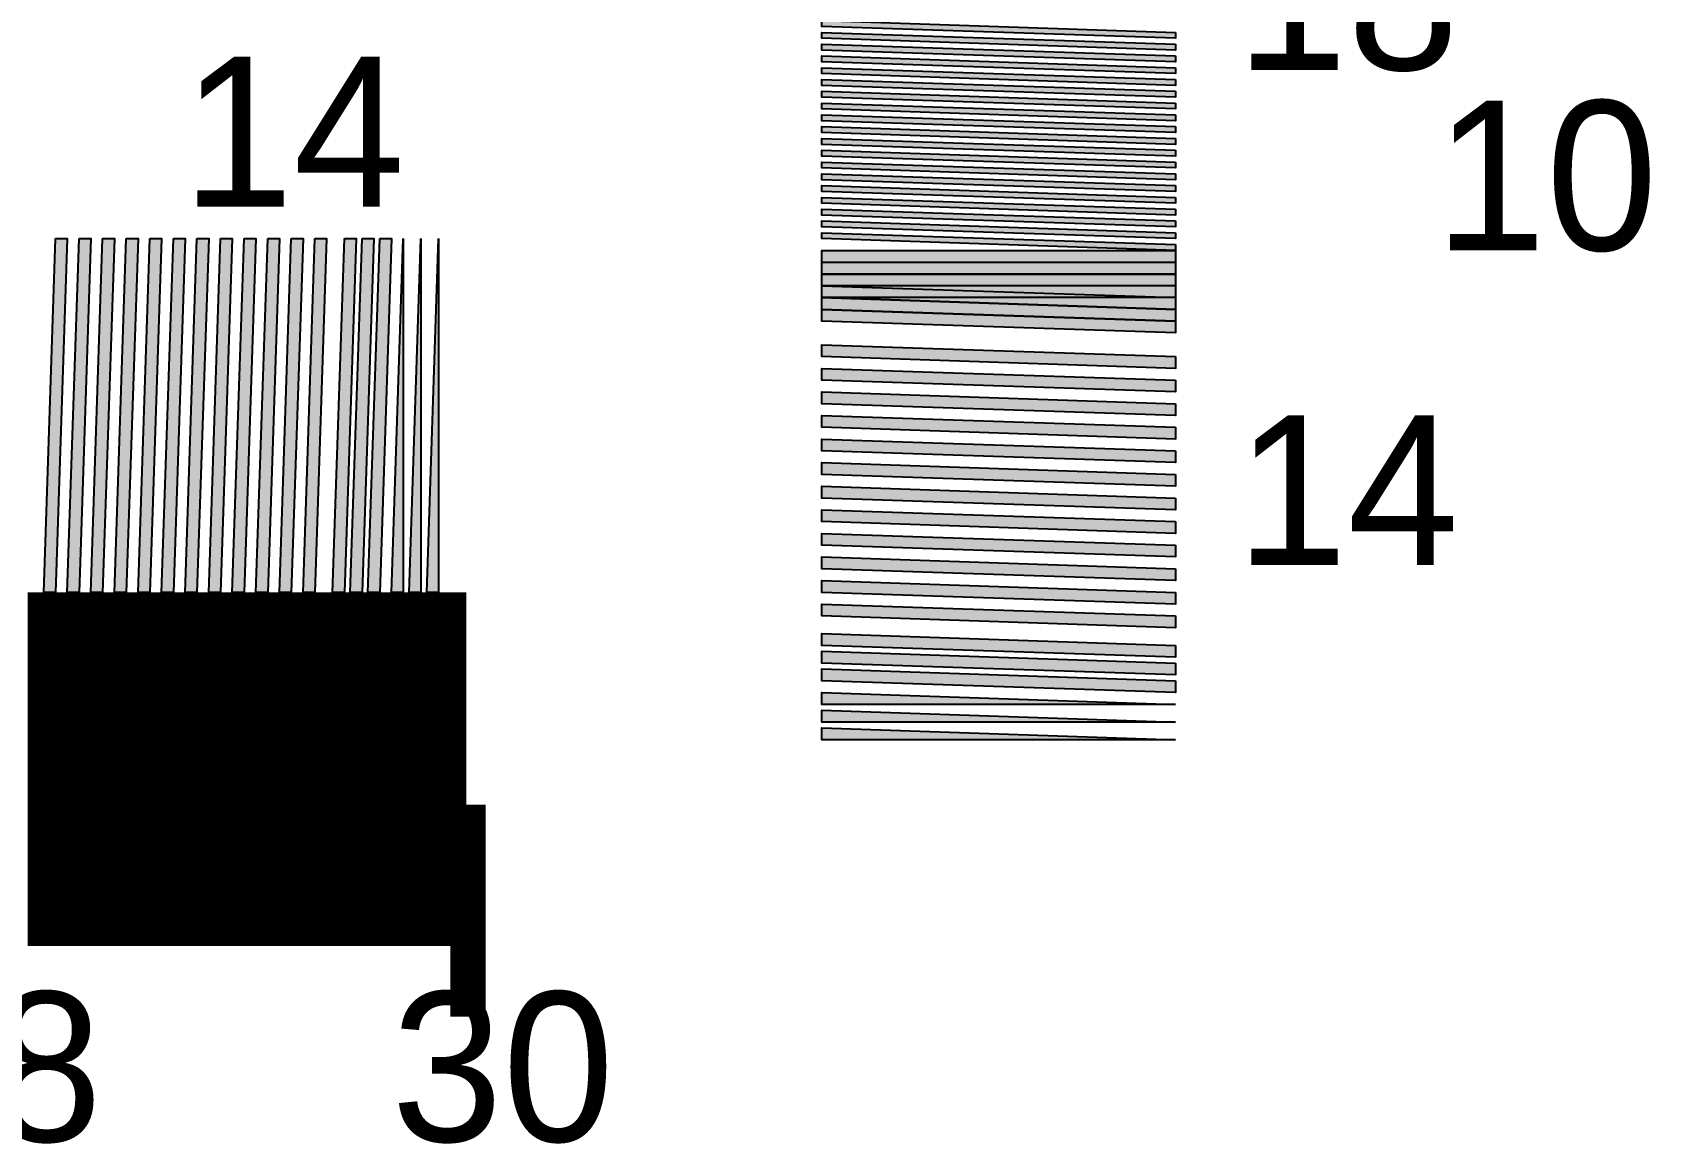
# Model space of a CAD drawing. Header units: millimetres. Extents: x -9 to 297, y 0 to 210.
# Drawn here: x 174.41 to 214.42, y 34.49 to 61.98 of the extents above; entities that cross this region are included whole.
import ezdxf

# ---------------------------------------------------------------- set-up
doc = ezdxf.new("R2010")
doc.units = ezdxf.units.MM
doc.layers.add('LABELS', color=7, linetype='Continuous')
doc.layers.add('PERIPHERY', color=7, linetype='Continuous')

msp = doc.modelspace()

# ---------------------------------------------------------------- hatches: boundary and pattern name
at = {"layer": 'PERIPHERY', "true_color": 0x000000}
h = msp.add_hatch(color=7, dxfattribs=at)
h.dxf.hatch_style = 1
h.paths.add_polyline_path([(202.692, 61.979), (202.692, 61.833), (193.942, 62.125), (193.942, 62.271), (202.692, 61.979)])
h = msp.add_hatch(color=7, dxfattribs=at)
h.dxf.hatch_style = 1
h.paths.add_polyline_path([(202.692, 61.687), (202.692, 61.542), (193.942, 61.833), (193.942, 61.979), (202.692, 61.687)])
h = msp.add_hatch(color=7, dxfattribs=at)
h.dxf.hatch_style = 1
h.paths.add_polyline_path([(202.692, 61.396), (202.692, 61.25), (193.942, 61.542), (193.942, 61.687), (202.692, 61.396)])
h = msp.add_hatch(color=7, dxfattribs=at)
h.dxf.hatch_style = 1
h.paths.add_polyline_path([(202.692, 61.104), (202.692, 60.958), (193.942, 61.25), (193.942, 61.396), (202.692, 61.104)])
h = msp.add_hatch(color=7, dxfattribs=at)
h.dxf.hatch_style = 1
h.paths.add_polyline_path([(202.692, 60.812), (202.692, 60.666), (193.942, 60.958), (193.942, 61.104), (202.692, 60.812)])
h = msp.add_hatch(color=7, dxfattribs=at)
h.dxf.hatch_style = 1
h.paths.add_polyline_path([(202.692, 60.521), (202.692, 60.375), (193.942, 60.666), (193.942, 60.812), (202.692, 60.521)])
h = msp.add_hatch(color=7, dxfattribs=at)
h.dxf.hatch_style = 1
h.paths.add_polyline_path([(202.692, 60.229), (202.692, 60.083), (193.942, 60.375), (193.942, 60.521), (202.692, 60.229)])
h = msp.add_hatch(color=7, dxfattribs=at)
h.dxf.hatch_style = 1
h.paths.add_polyline_path([(202.692, 59.937), (202.692, 59.791), (193.942, 60.083), (193.942, 60.229), (202.692, 59.937)])
h = msp.add_hatch(color=7, dxfattribs=at)
h.dxf.hatch_style = 1
h.paths.add_polyline_path([(202.692, 59.646), (202.692, 59.5), (193.942, 59.791), (193.942, 59.937), (202.692, 59.646)])
h = msp.add_hatch(color=7, dxfattribs=at)
h.dxf.hatch_style = 1
h.paths.add_polyline_path([(202.692, 59.354), (202.692, 59.208), (193.942, 59.5), (193.942, 59.646), (202.692, 59.354)])
h = msp.add_hatch(color=7, dxfattribs=at)
h.dxf.hatch_style = 1
h.paths.add_polyline_path([(202.692, 59.062), (202.692, 58.916), (193.942, 59.208), (193.942, 59.354), (202.692, 59.062)])
h = msp.add_hatch(color=7, dxfattribs=at)
h.dxf.hatch_style = 1
h.paths.add_polyline_path([(202.692, 58.771), (202.692, 58.625), (193.942, 58.917), (193.942, 59.062), (202.692, 58.771)])
h = msp.add_hatch(color=7, dxfattribs=at)
h.dxf.hatch_style = 1
h.paths.add_polyline_path([(202.692, 58.479), (202.692, 58.333), (193.942, 58.625), (193.942, 58.771), (202.692, 58.479)])
h = msp.add_hatch(color=7, dxfattribs=at)
h.dxf.hatch_style = 1
h.paths.add_polyline_path([(202.692, 58.187), (202.692, 58.041), (193.942, 58.333), (193.942, 58.479), (202.692, 58.187)])
h = msp.add_hatch(color=7, dxfattribs=at)
h.dxf.hatch_style = 1
h.paths.add_polyline_path([(202.692, 57.896), (202.692, 57.75), (193.942, 58.041), (193.942, 58.187), (202.692, 57.896)])
h = msp.add_hatch(color=7, dxfattribs=at)
h.dxf.hatch_style = 1
h.paths.add_polyline_path([(202.692, 57.604), (202.692, 57.458), (193.942, 57.75), (193.942, 57.896), (202.692, 57.604)])
h = msp.add_hatch(color=7, dxfattribs=at)
h.dxf.hatch_style = 1
h.paths.add_polyline_path([(202.692, 57.312), (202.692, 57.166), (193.942, 57.458), (193.942, 57.604), (202.692, 57.312)])
h = msp.add_hatch(color=7, dxfattribs=at)
h.dxf.hatch_style = 1
h.paths.add_polyline_path([(202.692, 57.021), (202.692, 56.875), (193.942, 57.166), (193.942, 57.312), (202.692, 57.021)])
h = msp.add_hatch(color=7, dxfattribs=at)
h.dxf.hatch_style = 1
h.paths.add_polyline_path([(174.984, 56.875), (175.275, 56.875), (174.984, 48.125), (174.692, 48.125), (174.984, 56.875)])
h = msp.add_hatch(color=7, dxfattribs=at)
h.dxf.hatch_style = 1
h.paths.add_polyline_path([(175.567, 56.875), (175.859, 56.875), (175.567, 48.125), (175.275, 48.125), (175.567, 56.875)])
h = msp.add_hatch(color=7, dxfattribs=at)
h.dxf.hatch_style = 1
h.paths.add_polyline_path([(176.15, 56.875), (176.442, 56.875), (176.15, 48.125), (175.859, 48.125), (176.15, 56.875)])
h = msp.add_hatch(color=7, dxfattribs=at)
h.dxf.hatch_style = 1
h.paths.add_polyline_path([(176.734, 56.875), (177.026, 56.875), (176.734, 48.125), (176.442, 48.125), (176.734, 56.875)])
h = msp.add_hatch(color=7, dxfattribs=at)
h.dxf.hatch_style = 1
h.paths.add_polyline_path([(177.317, 56.875), (177.609, 56.875), (177.317, 48.125), (177.026, 48.125), (177.317, 56.875)])
h = msp.add_hatch(color=7, dxfattribs=at)
h.dxf.hatch_style = 1
h.paths.add_polyline_path([(177.9, 56.875), (178.192, 56.875), (177.9, 48.125), (177.609, 48.125), (177.9, 56.875)])
h = msp.add_hatch(color=7, dxfattribs=at)
h.dxf.hatch_style = 1
h.paths.add_polyline_path([(178.484, 56.875), (178.775, 56.875), (178.484, 48.125), (178.192, 48.125), (178.484, 56.875)])
h = msp.add_hatch(color=7, dxfattribs=at)
h.dxf.hatch_style = 1
h.paths.add_polyline_path([(179.067, 56.875), (179.359, 56.875), (179.067, 48.125), (178.776, 48.125), (179.067, 56.875)])
h = msp.add_hatch(color=7, dxfattribs=at)
h.dxf.hatch_style = 1
h.paths.add_polyline_path([(179.65, 56.875), (179.942, 56.875), (179.65, 48.125), (179.359, 48.125), (179.65, 56.875)])
h = msp.add_hatch(color=7, dxfattribs=at)
h.dxf.hatch_style = 1
h.paths.add_polyline_path([(180.234, 56.875), (180.526, 56.875), (180.234, 48.125), (179.942, 48.125), (180.234, 56.875)])
h = msp.add_hatch(color=7, dxfattribs=at)
h.dxf.hatch_style = 1
h.paths.add_polyline_path([(180.817, 56.875), (181.109, 56.875), (180.817, 48.125), (180.525, 48.125), (180.817, 56.875)])
h = msp.add_hatch(color=7, dxfattribs=at)
h.dxf.hatch_style = 1
h.paths.add_polyline_path([(181.401, 56.875), (181.692, 56.875), (181.401, 48.125), (181.109, 48.125), (181.401, 56.875)])
h = msp.add_hatch(color=7, dxfattribs=at)
h.dxf.hatch_style = 1
h.paths.add_polyline_path([(182.13, 56.875), (182.422, 56.875), (182.13, 48.125), (181.838, 48.125), (182.13, 56.875)])
h = msp.add_hatch(color=7, dxfattribs=at)
h.dxf.hatch_style = 1
h.paths.add_polyline_path([(182.567, 56.875), (182.859, 56.875), (182.567, 48.125), (182.276, 48.125), (182.567, 56.875)])
h = msp.add_hatch(color=7, dxfattribs=at)
h.dxf.hatch_style = 1
h.paths.add_polyline_path([(183.005, 56.875), (183.297, 56.875), (183.005, 48.125), (182.713, 48.125), (183.005, 56.875)])
h = msp.add_hatch(color=7, dxfattribs=at)
h.dxf.hatch_style = 1
h.paths.add_polyline_path([(183.588, 56.875), (183.588, 48.125), (183.297, 48.125), (183.588, 56.875)])
h = msp.add_hatch(color=7, dxfattribs=at)
h.dxf.hatch_style = 1
h.paths.add_polyline_path([(184.026, 56.875), (184.026, 48.125), (183.734, 48.125), (184.026, 56.875)])
h = msp.add_hatch(color=7, dxfattribs=at)
h.dxf.hatch_style = 1
h.paths.add_polyline_path([(184.463, 56.875), (184.463, 48.125), (184.172, 48.125), (184.463, 56.875)])
h = msp.add_hatch(color=7, dxfattribs=at)
h.dxf.hatch_style = 1
h.paths.add_polyline_path([(202.692, 56.729), (202.692, 56.583), (193.942, 56.875), (193.942, 57.021), (202.692, 56.729)])
h = msp.add_hatch(color=7, dxfattribs=at)
h.dxf.hatch_style = 1
h.paths.add_polyline_path([(202.692, 56.583), (202.692, 56), (193.942, 56), (193.942, 56.583), (202.692, 56.583)])
h = msp.add_hatch(color=7, dxfattribs=at)
h.dxf.hatch_style = 1
h.paths.add_polyline_path([(202.692, 56.291), (202.692, 55.708), (193.942, 55.708), (193.942, 56.291), (202.692, 56.291)])
h = msp.add_hatch(color=7, dxfattribs=at)
h.dxf.hatch_style = 1
h.paths.add_polyline_path([(202.692, 56), (202.692, 55.416), (193.942, 55.416), (193.942, 56), (202.692, 56)])
h = msp.add_hatch(color=7, dxfattribs=at)
h.dxf.hatch_style = 1
h.paths.add_polyline_path([(202.692, 55.416), (202.692, 55.125), (193.942, 55.416), (193.942, 55.708), (202.692, 55.416)])
h = msp.add_hatch(color=7, dxfattribs=at)
h.dxf.hatch_style = 1
h.paths.add_polyline_path([(202.692, 55.125), (202.692, 54.833), (193.942, 55.125), (193.942, 55.416), (202.692, 55.125)])
h = msp.add_hatch(color=7, dxfattribs=at)
h.dxf.hatch_style = 1
h.paths.add_polyline_path([(202.692, 54.833), (202.692, 54.541), (193.942, 54.833), (193.942, 55.125), (202.692, 54.833)])
h = msp.add_hatch(color=7, dxfattribs=at)
h.dxf.hatch_style = 1
h.paths.add_polyline_path([(202.692, 53.958), (202.692, 53.666), (193.942, 53.958), (193.942, 54.25), (202.692, 53.958)])
h = msp.add_hatch(color=7, dxfattribs=at)
h.dxf.hatch_style = 1
h.paths.add_polyline_path([(202.692, 53.375), (202.692, 53.083), (193.942, 53.375), (193.942, 53.666), (202.692, 53.375)])
h = msp.add_hatch(color=7, dxfattribs=at)
h.dxf.hatch_style = 1
h.paths.add_polyline_path([(202.692, 52.791), (202.692, 52.5), (193.942, 52.791), (193.942, 53.083), (202.692, 52.791)])
h = msp.add_hatch(color=7, dxfattribs=at)
h.dxf.hatch_style = 1
h.paths.add_polyline_path([(202.692, 52.208), (202.692, 51.916), (193.942, 52.208), (193.942, 52.499), (202.692, 52.208)])
h = msp.add_hatch(color=7, dxfattribs=at)
h.dxf.hatch_style = 1
h.paths.add_polyline_path([(202.692, 51.625), (202.692, 51.333), (193.942, 51.625), (193.942, 51.916), (202.692, 51.625)])
h = msp.add_hatch(color=7, dxfattribs=at)
h.dxf.hatch_style = 1
h.paths.add_polyline_path([(202.692, 51.041), (202.692, 50.75), (193.942, 51.041), (193.942, 51.333), (202.692, 51.041)])
h = msp.add_hatch(color=7, dxfattribs=at)
h.dxf.hatch_style = 1
h.paths.add_polyline_path([(202.692, 50.458), (202.692, 50.166), (193.942, 50.458), (193.942, 50.75), (202.692, 50.458)])
h = msp.add_hatch(color=7, dxfattribs=at)
h.dxf.hatch_style = 1
h.paths.add_polyline_path([(202.692, 49.875), (202.692, 49.583), (193.942, 49.875), (193.942, 50.166), (202.692, 49.875)])
h = msp.add_hatch(color=7, dxfattribs=at)
h.dxf.hatch_style = 1
h.paths.add_polyline_path([(202.692, 49.292), (202.692, 49), (193.942, 49.292), (193.942, 49.583), (202.692, 49.292)])
h = msp.add_hatch(color=7, dxfattribs=at)
h.dxf.hatch_style = 1
h.paths.add_polyline_path([(202.692, 48.708), (202.692, 48.417), (193.942, 48.708), (193.942, 49), (202.692, 48.708)])
h = msp.add_hatch(color=7, dxfattribs=at)
h.dxf.hatch_style = 1
h.paths.add_polyline_path([(202.692, 48.125), (202.692, 47.833), (193.942, 48.125), (193.942, 48.417), (202.692, 48.125)])
h = msp.add_hatch(color=7, dxfattribs=at)
h.dxf.hatch_style = 1
h.paths.add_polyline_path([(202.692, 47.542), (202.692, 47.25), (193.942, 47.542), (193.942, 47.833), (202.692, 47.542)])
h = msp.add_hatch(color=7, dxfattribs=at)
h.dxf.hatch_style = 1
h.paths.add_polyline_path([(202.692, 46.812), (202.692, 46.52), (193.942, 46.812), (193.942, 47.104), (202.692, 46.812)])
h = msp.add_hatch(color=7, dxfattribs=at)
h.dxf.hatch_style = 1
h.paths.add_polyline_path([(202.692, 46.375), (202.692, 46.083), (193.942, 46.375), (193.942, 46.666), (202.692, 46.375)])
h = msp.add_hatch(color=7, dxfattribs=at)
h.dxf.hatch_style = 1
h.paths.add_polyline_path([(202.692, 45.937), (202.692, 45.645), (193.942, 45.937), (193.942, 46.229), (202.692, 45.937)])
h = msp.add_hatch(color=7, dxfattribs=at)
h.dxf.hatch_style = 1
h.paths.add_polyline_path([(202.692, 45.354), (193.942, 45.354), (193.942, 45.645), (202.692, 45.354)])
h = msp.add_hatch(color=7, dxfattribs=at)
h.dxf.hatch_style = 1
h.paths.add_polyline_path([(202.692, 44.916), (193.942, 44.916), (193.942, 45.208), (202.692, 44.916)])
h = msp.add_hatch(color=7, dxfattribs=at)
h.dxf.hatch_style = 1
h.paths.add_polyline_path([(202.692, 44.479), (193.942, 44.479), (193.942, 44.77), (202.692, 44.479)])

# ---------------------------------------------------------------- linework, layer by layer
at = {"layer": 'PERIPHERY', "color": 250}
for points in [[(202.692, 61.979), (202.692, 61.833), (193.942, 62.125), (193.942, 62.271), (202.692, 61.979)], [(202.692, 61.687), (202.692, 61.542), (193.942, 61.833), (193.942, 61.979), (202.692, 61.687)], [(202.692, 61.396), (202.692, 61.25), (193.942, 61.542), (193.942, 61.687), (202.692, 61.396)], [(202.692, 61.104), (202.692, 60.958), (193.942, 61.25), (193.942, 61.396), (202.692, 61.104)], [(202.692, 60.812), (202.692, 60.666), (193.942, 60.958), (193.942, 61.104), (202.692, 60.812)], [(202.692, 60.521), (202.692, 60.375), (193.942, 60.666), (193.942, 60.812), (202.692, 60.521)], [(202.692, 60.229), (202.692, 60.083), (193.942, 60.375), (193.942, 60.521), (202.692, 60.229)], [(202.692, 59.937), (202.692, 59.791), (193.942, 60.083), (193.942, 60.229), (202.692, 59.937)], [(202.692, 59.646), (202.692, 59.5), (193.942, 59.791), (193.942, 59.937), (202.692, 59.646)], [(202.692, 59.354), (202.692, 59.208), (193.942, 59.5), (193.942, 59.646), (202.692, 59.354)], [(202.692, 59.062), (202.692, 58.916), (193.942, 59.208), (193.942, 59.354), (202.692, 59.062)], [(202.692, 58.771), (202.692, 58.625), (193.942, 58.917), (193.942, 59.062), (202.692, 58.771)], [(202.692, 58.479), (202.692, 58.333), (193.942, 58.625), (193.942, 58.771), (202.692, 58.479)], [(202.692, 58.187), (202.692, 58.041), (193.942, 58.333), (193.942, 58.479), (202.692, 58.187)], [(202.692, 57.896), (202.692, 57.75), (193.942, 58.041), (193.942, 58.187), (202.692, 57.896)], [(202.692, 57.604), (202.692, 57.458), (193.942, 57.75), (193.942, 57.896), (202.692, 57.604)], [(202.692, 57.312), (202.692, 57.166), (193.942, 57.458), (193.942, 57.604), (202.692, 57.312)], [(202.692, 57.021), (202.692, 56.875), (193.942, 57.166), (193.942, 57.312), (202.692, 57.021)], [(174.984, 56.875), (175.275, 56.875), (174.984, 48.125), (174.692, 48.125), (174.984, 56.875)], [(175.567, 56.875), (175.859, 56.875), (175.567, 48.125), (175.275, 48.125), (175.567, 56.875)], [(176.15, 56.875), (176.442, 56.875), (176.15, 48.125), (175.859, 48.125), (176.15, 56.875)], [(176.734, 56.875), (177.026, 56.875), (176.734, 48.125), (176.442, 48.125), (176.734, 56.875)], [(177.317, 56.875), (177.609, 56.875), (177.317, 48.125), (177.026, 48.125), (177.317, 56.875)], [(177.9, 56.875), (178.192, 56.875), (177.9, 48.125), (177.609, 48.125), (177.9, 56.875)], [(178.484, 56.875), (178.775, 56.875), (178.484, 48.125), (178.192, 48.125), (178.484, 56.875)], [(179.067, 56.875), (179.359, 56.875), (179.067, 48.125), (178.776, 48.125), (179.067, 56.875)], [(179.65, 56.875), (179.942, 56.875), (179.65, 48.125), (179.359, 48.125), (179.65, 56.875)], [(180.234, 56.875), (180.526, 56.875), (180.234, 48.125), (179.942, 48.125), (180.234, 56.875)], [(180.817, 56.875), (181.109, 56.875), (180.817, 48.125), (180.525, 48.125), (180.817, 56.875)], [(181.401, 56.875), (181.692, 56.875), (181.401, 48.125), (181.109, 48.125), (181.401, 56.875)], [(182.13, 56.875), (182.422, 56.875), (182.13, 48.125), (181.838, 48.125), (182.13, 56.875)], [(182.567, 56.875), (182.859, 56.875), (182.567, 48.125), (182.276, 48.125), (182.567, 56.875)], [(183.005, 56.875), (183.297, 56.875), (183.005, 48.125), (182.713, 48.125), (183.005, 56.875)], [(183.588, 56.875), (183.588, 48.125), (183.297, 48.125), (183.588, 56.875)], [(184.026, 56.875), (184.026, 48.125), (183.734, 48.125), (184.026, 56.875)], [(184.463, 56.875), (184.463, 48.125), (184.172, 48.125), (184.463, 56.875)], [(202.692, 56.729), (202.692, 56.583), (193.942, 56.875), (193.942, 57.021), (202.692, 56.729)], [(202.692, 56.583), (202.692, 56), (193.942, 56), (193.942, 56.583), (202.692, 56.583)], [(202.692, 56.291), (202.692, 55.708), (193.942, 55.708), (193.942, 56.291), (202.692, 56.291)], [(202.692, 56), (202.692, 55.416), (193.942, 55.416), (193.942, 56), (202.692, 56)], [(202.692, 55.416), (202.692, 55.125), (193.942, 55.416), (193.942, 55.708), (202.692, 55.416)], [(202.692, 55.125), (202.692, 54.833), (193.942, 55.125), (193.942, 55.416), (202.692, 55.125)], [(202.692, 54.833), (202.692, 54.541), (193.942, 54.833), (193.942, 55.125), (202.692, 54.833)], [(202.692, 53.958), (202.692, 53.666), (193.942, 53.958), (193.942, 54.25), (202.692, 53.958)], [(202.692, 53.375), (202.692, 53.083), (193.942, 53.375), (193.942, 53.666), (202.692, 53.375)], [(202.692, 52.791), (202.692, 52.5), (193.942, 52.791), (193.942, 53.083), (202.692, 52.791)], [(202.692, 52.208), (202.692, 51.916), (193.942, 52.208), (193.942, 52.499), (202.692, 52.208)], [(202.692, 51.625), (202.692, 51.333), (193.942, 51.625), (193.942, 51.916), (202.692, 51.625)], [(202.692, 51.041), (202.692, 50.75), (193.942, 51.041), (193.942, 51.333), (202.692, 51.041)], [(202.692, 50.458), (202.692, 50.166), (193.942, 50.458), (193.942, 50.75), (202.692, 50.458)], [(202.692, 49.875), (202.692, 49.583), (193.942, 49.875), (193.942, 50.166), (202.692, 49.875)], [(202.692, 49.292), (202.692, 49), (193.942, 49.292), (193.942, 49.583), (202.692, 49.292)], [(202.692, 48.708), (202.692, 48.417), (193.942, 48.708), (193.942, 49), (202.692, 48.708)], [(202.692, 48.125), (202.692, 47.833), (193.942, 48.125), (193.942, 48.417), (202.692, 48.125)], [(202.692, 47.542), (202.692, 47.25), (193.942, 47.542), (193.942, 47.833), (202.692, 47.542)], [(202.692, 46.812), (202.692, 46.52), (193.942, 46.812), (193.942, 47.104), (202.692, 46.812)], [(202.692, 46.375), (202.692, 46.083), (193.942, 46.375), (193.942, 46.666), (202.692, 46.375)], [(202.692, 45.937), (202.692, 45.645), (193.942, 45.937), (193.942, 46.229), (202.692, 45.937)], [(202.692, 45.354), (193.942, 45.354), (193.942, 45.645), (202.692, 45.354)], [(202.692, 44.916), (193.942, 44.916), (193.942, 45.208), (202.692, 44.916)], [(202.692, 44.479), (193.942, 44.479), (193.942, 44.77), (202.692, 44.479)]]:
    msp.add_lwpolyline(points, close=True, dxfattribs=at)
at = {"layer": 'PERIPHERY', "color": 250, "lineweight": 35}
for points, const_width in [([(174.371, 48.125), (174.371, 39.375)], 0.15), ([(174.498, 48.125), (174.498, 39.375)], 0.15), ([(174.624, 48.125), (174.624, 39.375)], 0.15), ([(174.751, 48.125), (174.751, 39.375)], 0.15), ([(174.877, 48.125), (174.877, 39.375)], 0.15), ([(175.004, 48.125), (175.004, 39.375)], 0.15), ([(175.13, 48.125), (175.13, 39.375)], 0.15), ([(175.256, 48.125), (175.256, 39.375)], 0.15), ([(175.382, 48.125), (175.382, 39.375)], 0.15), ([(175.508, 48.125), (175.508, 39.375)], 0.15), ([(175.633, 48.125), (175.633, 39.375)], 0.15), ([(175.759, 48.125), (175.759, 39.375)], 0.15), ([(175.884, 48.125), (175.884, 39.375)], 0.15), ([(176.009, 48.125), (176.009, 39.375)], 0.15), ([(176.135, 48.125), (176.135, 39.375)], 0.15), ([(176.259, 48.125), (176.259, 39.375)], 0.15), ([(176.384, 48.125), (176.384, 39.375)], 0.15), ([(176.509, 48.125), (176.509, 39.375)], 0.15), ([(176.634, 48.125), (176.634, 39.375)], 0.15), ([(176.758, 48.125), (176.758, 39.375)], 0.15), ([(176.883, 48.125), (176.883, 39.375)], 0.15), ([(177.007, 48.125), (177.007, 39.375)], 0.15), ([(177.131, 48.125), (177.131, 39.375)], 0.15), ([(177.256, 48.125), (177.256, 39.375)], 0.15), ([(177.38, 48.125), (177.38, 39.375)], 0.15), ([(177.503, 48.125), (177.503, 39.375)], 0.15), ([(177.627, 48.125), (177.627, 39.375)], 0.15), ([(177.75, 48.125), (177.75, 39.375)], 0.15), ([(177.874, 48.125), (177.874, 39.375)], 0.15), ([(177.997, 48.125), (177.997, 39.375)], 0.15), ([(178.12, 48.125), (178.12, 39.375)], 0.15), ([(178.244, 48.125), (178.244, 39.375)], 0.15), ([(178.367, 48.125), (178.367, 39.375)], 0.15), ([(178.49, 48.125), (178.49, 39.375)], 0.15), ([(178.612, 48.125), (178.612, 39.375)], 0.15), ([(178.735, 48.125), (178.735, 39.375)], 0.15), ([(178.857, 48.125), (178.857, 39.375)], 0.15), ([(178.98, 48.125), (178.98, 39.375)], 0.15), ([(179.102, 48.125), (179.102, 39.375)], 0.15), ([(179.224, 48.125), (179.224, 39.375)], 0.15), ([(179.346, 48.125), (179.346, 39.375)], 0.15), ([(179.468, 48.125), (179.468, 39.375)], 0.15), ([(179.59, 48.125), (179.59, 39.375)], 0.15), ([(179.711, 48.125), (179.711, 39.375)], 0.15), ([(179.834, 48.125), (179.834, 39.375)], 0.15), ([(179.955, 48.125), (179.955, 39.375)], 0.15), ([(180.076, 48.125), (180.076, 39.375)], 0.15), ([(180.197, 48.125), (180.197, 39.375)], 0.15), ([(180.318, 48.125), (180.318, 39.375)], 0.15), ([(180.439, 48.125), (180.439, 39.375)], 0.15), ([(180.56, 48.125), (180.56, 39.375)], 0.15), ([(180.681, 48.125), (180.681, 39.375)], 0.15), ([(180.802, 48.125), (180.802, 39.375)], 0.15), ([(180.923, 48.125), (180.923, 39.375)], 0.15), ([(181.043, 48.125), (181.043, 39.375)], 0.15), ([(181.163, 48.125), (181.163, 39.375)], 0.15), ([(181.283, 48.125), (181.283, 39.375)], 0.15), ([(181.403, 48.125), (181.403, 39.375)], 0.15), ([(181.523, 48.125), (181.523, 39.375)], 0.15), ([(181.644, 48.125), (181.644, 39.375)], 0.15), ([(181.763, 48.125), (181.763, 39.375)], 0.15), ([(181.883, 48.125), (181.883, 39.375)], 0.15), ([(182.003, 48.125), (182.003, 39.375)], 0.15), ([(182.122, 48.125), (182.122, 39.375)], 0.15), ([(182.241, 48.125), (182.241, 39.375)], 0.15), ([(182.361, 48.125), (182.361, 39.375)], 0.15), ([(182.48, 48.125), (182.48, 39.375)], 0.15), ([(182.599, 48.125), (182.599, 39.375)], 0.15), ([(182.719, 48.125), (182.719, 39.375)], 0.15), ([(182.837, 48.125), (182.837, 39.375)], 0.15), ([(182.956, 48.125), (182.956, 39.375)], 0.15), ([(183.074, 48.125), (183.074, 39.375)], 0.15), ([(183.193, 48.125), (183.193, 39.375)], 0.15), ([(183.311, 48.125), (183.311, 39.375)], 0.15), ([(183.43, 48.125), (183.43, 39.375)], 0.15), ([(183.548, 48.125), (183.548, 39.375)], 0.15), ([(183.666, 48.125), (183.666, 39.375)], 0.15), ([(183.784, 48.125), (183.784, 39.375)], 0.15), ([(183.902, 48.125), (183.902, 39.375)], 0.15), ([(184.019, 48.125), (184.019, 39.375)], 0.15), ([(184.137, 48.125), (184.137, 39.375)], 0.15), ([(184.255, 48.125), (184.255, 39.375)], 0.15), ([(184.372, 48.125), (184.372, 39.375)], 0.15), ([(184.49, 48.125), (184.49, 39.375)], 0.15), ([(184.607, 48.125), (184.607, 39.375)], 0.15), ([(184.724, 48.125), (184.724, 39.375)], 0.15), ([(184.841, 48.125), (184.841, 39.375)], 0.15), ([(184.959, 48.125), (184.959, 39.375)], 0.15), ([(185.076, 48.125), (185.076, 39.375)], 0.15), ([(185.192, 42.875), (185.192, 37.625)], 0.875)]:
    msp.add_lwpolyline(points, dxfattribs=dict(at, const_width=const_width))
at = {"layer": 'PERIPHERY', "color": 250, "true_color": 0x000000}
for points in [[(193.942, 62.125), (202.692, 61.833), (202.692, 61.979)], [(202.692, 61.687), (193.942, 61.979), (193.942, 61.833)], [(193.942, 61.833), (202.692, 61.542), (202.692, 61.687)], [(202.692, 61.396), (193.942, 61.687), (193.942, 61.542)], [(193.942, 61.542), (202.692, 61.25), (202.692, 61.396)], [(202.692, 61.104), (193.942, 61.396), (193.942, 61.25)], [(193.942, 61.25), (202.692, 60.958), (202.692, 61.104)], [(202.692, 60.812), (193.942, 61.104), (193.942, 60.958)], [(193.942, 60.958), (202.692, 60.666), (202.692, 60.812)], [(202.692, 60.521), (193.942, 60.812), (193.942, 60.666)], [(193.942, 60.666), (202.692, 60.375), (202.692, 60.521)], [(202.692, 60.229), (193.942, 60.521), (193.942, 60.375)], [(193.942, 60.375), (202.692, 60.083), (202.692, 60.229)], [(202.692, 59.937), (193.942, 60.229), (193.942, 60.083)], [(193.942, 60.083), (202.692, 59.791), (202.692, 59.937)], [(202.692, 59.646), (193.942, 59.937), (193.942, 59.791)], [(193.942, 59.791), (202.692, 59.5), (202.692, 59.646)], [(202.692, 59.354), (193.942, 59.646), (193.942, 59.5)], [(193.942, 59.5), (202.692, 59.208), (202.692, 59.354)], [(202.692, 59.062), (193.942, 59.354), (193.942, 59.208)], [(193.942, 59.208), (202.692, 58.916), (202.692, 59.062)], [(202.692, 58.771), (193.942, 59.062), (193.942, 58.917)], [(193.942, 58.917), (202.692, 58.625), (202.692, 58.771)], [(202.692, 58.479), (193.942, 58.771), (193.942, 58.625)], [(193.942, 58.625), (202.692, 58.333), (202.692, 58.479)], [(202.692, 58.187), (193.942, 58.479), (193.942, 58.333)], [(193.942, 58.333), (202.692, 58.041), (202.692, 58.187)], [(202.692, 57.896), (193.942, 58.187), (193.942, 58.041)], [(193.942, 58.041), (202.692, 57.75), (202.692, 57.896)], [(202.692, 57.604), (193.942, 57.896), (193.942, 57.75)], [(193.942, 57.75), (202.692, 57.458), (202.692, 57.604)], [(202.692, 57.312), (193.942, 57.604), (193.942, 57.458)], [(193.942, 57.458), (202.692, 57.166), (202.692, 57.312)], [(202.692, 57.021), (193.942, 57.312), (193.942, 57.166)], [(174.984, 56.875), (174.692, 48.125), (174.984, 48.125)], [(174.984, 48.125), (175.275, 56.875), (174.984, 56.875)], [(175.567, 56.875), (175.275, 48.125), (175.567, 48.125)], [(175.567, 48.125), (175.859, 56.875), (175.567, 56.875)], [(176.15, 56.875), (175.859, 48.125), (176.15, 48.125)], [(176.15, 48.125), (176.442, 56.875), (176.15, 56.875)], [(176.734, 56.875), (176.442, 48.125), (176.734, 48.125)], [(176.734, 48.125), (177.026, 56.875), (176.734, 56.875)], [(177.317, 56.875), (177.026, 48.125), (177.317, 48.125)], [(177.317, 48.125), (177.609, 56.875), (177.317, 56.875)], [(177.9, 56.875), (177.609, 48.125), (177.9, 48.125)], [(177.9, 48.125), (178.192, 56.875), (177.9, 56.875)], [(178.484, 56.875), (178.192, 48.125), (178.484, 48.125)], [(178.484, 48.125), (178.775, 56.875), (178.484, 56.875)], [(179.067, 56.875), (178.776, 48.125), (179.067, 48.125)], [(179.067, 48.125), (179.359, 56.875), (179.067, 56.875)], [(179.65, 56.875), (179.359, 48.125), (179.65, 48.125)], [(179.65, 48.125), (179.942, 56.875), (179.65, 56.875)], [(180.234, 56.875), (179.942, 48.125), (180.234, 48.125)], [(180.234, 48.125), (180.526, 56.875), (180.234, 56.875)], [(180.817, 56.875), (180.525, 48.125), (180.817, 48.125)], [(180.817, 48.125), (181.109, 56.875), (180.817, 56.875)], [(181.401, 56.875), (181.109, 48.125), (181.401, 48.125)], [(181.401, 48.125), (181.692, 56.875), (181.401, 56.875)], [(182.13, 56.875), (181.838, 48.125), (182.13, 48.125)], [(182.13, 48.125), (182.422, 56.875), (182.13, 56.875)], [(182.567, 56.875), (182.276, 48.125), (182.567, 48.125)], [(182.567, 48.125), (182.859, 56.875), (182.567, 56.875)], [(183.005, 56.875), (182.713, 48.125), (183.005, 48.125)], [(183.005, 48.125), (183.297, 56.875), (183.005, 56.875)], [(183.297, 48.125), (183.588, 48.125), (183.588, 56.875)], [(183.734, 48.125), (184.026, 48.125), (184.026, 56.875)], [(184.172, 48.125), (184.463, 48.125), (184.463, 56.875)], [(193.942, 57.166), (202.692, 56.875), (202.692, 57.021)], [(202.692, 56.729), (193.942, 57.021), (193.942, 56.875)], [(193.942, 56.875), (202.692, 56.583), (202.692, 56.729)], [(202.692, 56.583), (193.942, 56.583), (193.942, 56)], [(193.942, 56), (202.692, 56), (202.692, 56.583)], [(202.692, 56.291), (193.942, 56.291), (193.942, 55.708)], [(193.942, 55.708), (202.692, 55.708), (202.692, 56.291)], [(202.692, 56), (193.942, 56), (193.942, 55.416)], [(193.942, 55.416), (202.692, 55.416), (202.692, 56)], [(202.692, 55.416), (193.942, 55.708), (193.942, 55.416)], [(193.942, 55.416), (202.692, 55.125), (202.692, 55.416)], [(202.692, 55.125), (193.942, 55.416), (193.942, 55.125)], [(193.942, 55.125), (202.692, 54.833), (202.692, 55.125)], [(202.692, 54.833), (193.942, 55.125), (193.942, 54.833)], [(193.942, 54.833), (202.692, 54.541), (202.692, 54.833)], [(202.692, 53.958), (193.942, 54.25), (193.942, 53.958)], [(193.942, 53.958), (202.692, 53.666), (202.692, 53.958)], [(202.692, 53.375), (193.942, 53.666), (193.942, 53.375)], [(193.942, 53.375), (202.692, 53.083), (202.692, 53.375)], [(202.692, 52.791), (193.942, 53.083), (193.942, 52.791)], [(193.942, 52.791), (202.692, 52.5), (202.692, 52.791)], [(202.692, 52.208), (193.942, 52.499), (193.942, 52.208)], [(193.942, 52.208), (202.692, 51.916), (202.692, 52.208)], [(202.692, 51.625), (193.942, 51.916), (193.942, 51.625)], [(193.942, 51.625), (202.692, 51.333), (202.692, 51.625)], [(202.692, 51.041), (193.942, 51.333), (193.942, 51.041)], [(193.942, 51.041), (202.692, 50.75), (202.692, 51.041)], [(202.692, 50.458), (193.942, 50.75), (193.942, 50.458)], [(193.942, 50.458), (202.692, 50.166), (202.692, 50.458)], [(202.692, 49.875), (193.942, 50.166), (193.942, 49.875)], [(193.942, 49.875), (202.692, 49.583), (202.692, 49.875)], [(202.692, 49.292), (193.942, 49.583), (193.942, 49.292)], [(193.942, 49.292), (202.692, 49), (202.692, 49.292)], [(202.692, 48.708), (193.942, 49), (193.942, 48.708)], [(193.942, 48.708), (202.692, 48.417), (202.692, 48.708)], [(202.692, 48.125), (193.942, 48.417), (193.942, 48.125)], [(193.942, 48.125), (202.692, 47.833), (202.692, 48.125)], [(202.692, 47.542), (193.942, 47.833), (193.942, 47.542)], [(193.942, 47.542), (202.692, 47.25), (202.692, 47.542)], [(202.692, 46.812), (193.942, 47.104), (193.942, 46.812)], [(193.942, 46.812), (202.692, 46.52), (202.692, 46.812)], [(202.692, 46.375), (193.942, 46.666), (193.942, 46.375)], [(193.942, 46.375), (202.692, 46.083), (202.692, 46.375)], [(202.692, 45.937), (193.942, 46.229), (193.942, 45.937)], [(193.942, 45.937), (202.692, 45.645), (202.692, 45.937)], [(193.942, 45.645), (193.942, 45.354), (202.692, 45.354)], [(193.942, 45.208), (193.942, 44.916), (202.692, 44.916)], [(193.942, 44.77), (193.942, 44.479), (202.692, 44.479)]]:
    msp.add_solid(points, dxfattribs=at)

# ---------------------------------------------------------------- texts
at = {"layer": 'LABELS', "color": 250}
for s, p in [('18', (204.191, 61.049)), ('14', (178.117, 57.67)), ('10', (209.106, 56.586)), ('14', (204.191, 48.799)), ('28', (170.631, 34.538)), ('30', (183.292, 34.538))]:
    msp.add_text(s, height=3.7042, dxfattribs=at).set_placement(p)

doc.saveas('drawing.dxf')
